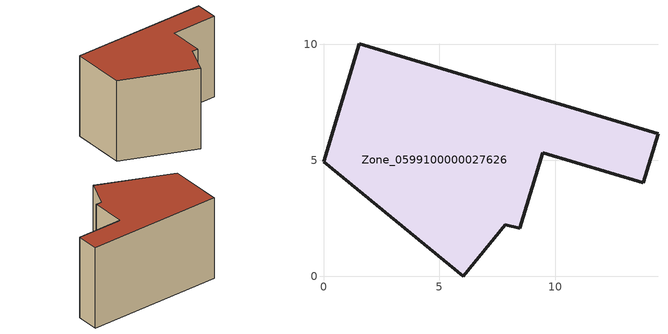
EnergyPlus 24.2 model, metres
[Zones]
Zone_0599100000027626
 floor ground (C_G): 6.02,0 0,4.93 1.54,10.03 14.43,6.15 13.79,4.03 9.46,5.33 8.46,2.08 7.85,2.23 z0
 wall outside (C_F): 0,4.93 6.02,0 7.85,2.23 8.46,2.08 9.46,5.33 13.79,4.03 14.43,6.15 1.54,10.03 0,4.93 z0:8.46
 roof outside (C_R): 14.43,6.15 1.54,10.03 0,4.93 6.02,0 7.85,2.23 8.46,2.08 9.46,5.33 13.79,4.03 z8.46
[BUILDING]
Pand.0599100000027626: North Axis=0; Terrain=City; Loads Convergence Tolerance Value=0.04; Temperature Convergence Tolerance Value=0.4; Solar Distribution=FullExterior; Maximum Number of Warmup Days=25; Minimum Number of Warmup Days=1
[Site:Location]
Rotterdam.The.Hague.AP_ZH_NLD Design_Conditions: Latitude=51.96; Longitude=4.45; Time Zone=1; Elevation=-4.5
[SITE:GROUNDTEMPERATURE:BUILDINGSURFACE]
18, 18, 18, 18, 18, 18, 18, 18, 18, 18, 18, 18
[MATERIAL] Thermal Absorptance=0.9; Solar Absorptance=0.7; Visible Absorptance=0.7
Name | Roughness | Thickness | Conductivity | Density | Specific Heat
G.TI.1975-1991 | MediumSmooth | 0.15 | 0.288461 | 540 | 1210
F.TI.1975-1991 | Rough | 0.3 | 0.230769 | 1920 | 840
R.TI.1975-1991 | MediumRough | 0.2 | 0.153846 | 1500 | 1000
[CONSTRUCTION]
C_G: G.TI.1975-1991
C_F: F.TI.1975-1991
C_R: R.TI.1975-1991
[ZONE]
Zone_0599100000027626: Type=1; Multiplier=1; Ceiling Height=Autocalculate; Volume=Autocalculate; Floor Area=autocalculate; Part of Total Floor Area=Yes
[ZONEINFILTRATION:DESIGNFLOWRATE]
Infil_Zone_0599100000027626: Zone or ZoneList or Space or SpaceList=Zone_0599100000027626; Schedule=AlwaysOn; Design Flow Rate Calculation Method=Flow/Area; Flow Rate per Floor Area=0.003; Constant Term Coefficient=1; Temperature Term Coefficient=0; Velocity Term Coefficient=0; Velocity Squared Term Coefficient=0
[HVACTEMPLATE:ZONE:IDEALLOADSAIRSYSTEM]
Zone_0599100000027626: Maximum Heating Supply Air Temperature=50; Minimum Cooling Supply Air Temperature=13; Maximum Heating Supply Air Humidity Ratio=0.0156; Minimum Cooling Supply Air Humidity Ratio=0.0077; Heating Limit=NoLimit; Cooling Limit=NoLimit; Dehumidification Control Type=ConstantSensibleHeatRatio; Cooling Sensible Heat Ratio=0.7; Dehumidification Setpoint=60; Humidification Control Type=None; Humidification Setpoint=30; Outdoor Air Method=None; Outdoor Air Flow Rate per Person=0.00944; Outdoor Air Flow Rate per Zone Floor Area=0; Outdoor Air Flow Rate per Zone=0; Demand Controlled Ventilation Type=None; Outdoor Air Economizer Type=NoEconomizer; Heat Recovery Type=None; Sensible Heat Recovery Effectiveness=0.7; Latent Heat Recovery Effectiveness=0.65
[ZONECONTROL:THERMOSTAT]
ThermostatControl_Zone_0599100000027626: Zone or ZoneList=Zone_0599100000027626; Control Type Schedule=DualSetpointControlType; Control 1=Thermostat_Zone_0599100000027626; Temperature Difference Between Cutout And Setpoint=0
[THERMOSTATSETPOINT:DUALSETPOINT]
Thermostat_Zone_0599100000027626: Heating Setpoint Temperature Schedule=HeatingSetpoint_Zone_0599100000027626; Cooling Setpoint Temperature Schedule=CoolingSetpoint_Zone_0599100000027626
[SCHEDULE:COMPACT]
HeatingSetpoint_Zone_0599100000027626: Through: 12/31, For: AllDays, Until: 24:00, 21
CoolingSetpoint_Zone_0599100000027626: Through: 12/31, For: AllDays, Until: 24:00, 24
DualSetpointControlType: Through: 12/31, For: AllDays, Until: 24:00, 4
AlwaysOn: Through: 12/31, For: AllDays, Until: 24:00, 1
